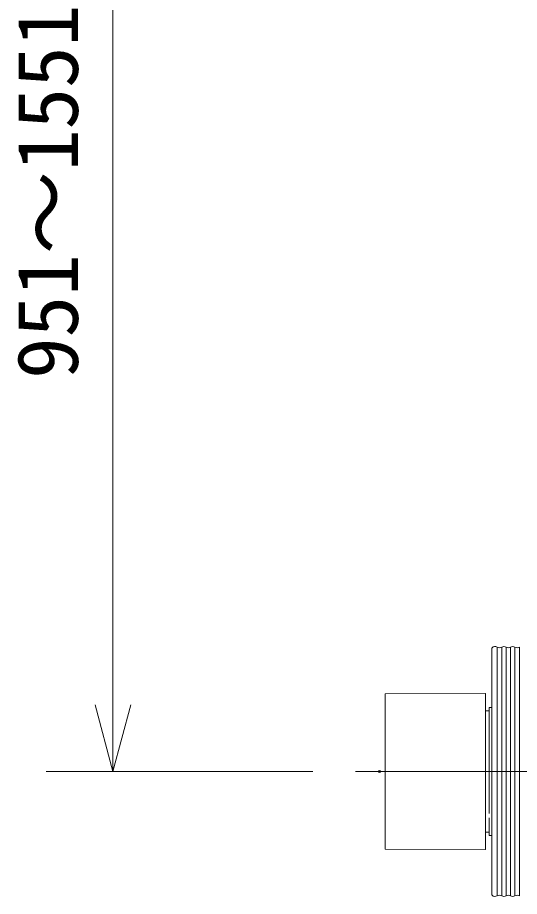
# Model space of a CAD drawing. Units: millimetres, scale not verified. Extents: x -63 to 62, y -56 to 57.
# Drawn here: x 3.99 to 19.05, y 3.78 to 30.16 of the extents above; entities that cross this region are included whole.
import ezdxf
from ezdxf.enums import TextEntityAlignment as Align

# ---------------------------------------------------------------- set-up
doc = ezdxf.new("R2010")
doc.units = ezdxf.units.MM
doc.header["$LTSCALE"] = 0.125
doc.header["$PDMODE"] = 32
doc.header["$PDSIZE"] = 0.0625
doc.linetypes.add('USER2', pattern=[8, 5, -1, 1, -1])
for name, color, linetype, lineweight in [('0-0_0', 7, 'Continuous', 18), ('0-4_GAIKEI', 1, 'Continuous', 18), ('0-5_SUNPO', 7, 'Continuous', 18)]:
    doc.layers.add(name, color=color, linetype=linetype, lineweight=lineweight)
doc.layers.add('0-1_DEFPOINTS', color=7, linetype='Continuous')
doc.styles.add('ＭＳ ゴシック', font='')
doc.styles.get('ＭＳ ゴシック').set_extended_font_data('MS Gothic')

# ---------------------------------------------------------------- blocks, each defined once
blk = doc.blocks.new('_OPEN30')
at = {"layer": '0-0_0'}
blk.add_line((0, 0), (-1, 0), dxfattribs=at)
blk.add_lwpolyline([(-1, 0.26795), (0, 0), (-1, -0.26795)], dxfattribs=at)
blk = doc.blocks.new('D7')
at = {"layer": '0-1_DEFPOINTS'}
blk.add_point((9.4209, 11.6119), dxfattribs=at)
at = {"layer": '0-5_SUNPO'}
for p, q in [((1.421, 13.6119), (1.421, 44.4286)), ((7.4209, 11.6119), (-0.579, 11.6119))]:
    blk.add_line(p, q, dxfattribs=at)
at = {"layer": '0-5_SUNPO', "xscale": 2, "yscale": 2, "rotation": 270}
blk.add_blockref('_OPEN30', (1.421, 11.6119), dxfattribs=at)
at = {"layer": '0-5_SUNPO', "style": 'ＭＳ ゴシック'}
blk.add_text('951～1551', height=1.833, rotation=90, dxfattribs=at).set_placement((0.921, 23.3953), align=Align.BOTTOM_LEFT)

msp = doc.modelspace()

# ---------------------------------------------------------------- linework, layer by layer
at = {"layer": '0-4_GAIKEI', "color": 7}
for p, q in [((18.2179, 11.2246), (18.2179, 3.8306)), ((18.3827, 3.7951), (18.3827, 11.2601)), ((18.5156, 3.7951), (18.5156, 11.2601)), ((18.6485, 3.7951), (18.6485, 11.2601)), ((18.7815, 3.7951), (18.7815, 11.2601)), ((18.9144, 3.7951), (18.9144, 11.2601)), ((19.0473, 3.7951), (19.0473, 11.2601)), ((18.0215, 9.8651), (15.0179, 9.8551)), ((15.0179, 9.8551), (15.0179, 5.2001)), ((18.0315, 9.8551), (18.0315, 5.2001)), ((20.2642, 7.5276), (14.1304, 7.5276)), ((18.0215, 5.1901), (15.0179, 5.2001)), ((18.0315, 5.2001), (18.0215, 5.1901))]:
    msp.add_line(p, q, dxfattribs=at)
at = {"layer": '0-4_GAIKEI'}
for p, q in [((18.0315, 9.8551), (18.0215, 9.8651)), ((18.0315, 9.3526), (18.1379, 9.3526)), ((18.1379, 9.4426), (18.1479, 9.4526)), ((18.1379, 9.4426), (18.1379, 6.2697)), ((18.2179, 9.4526), (18.1479, 9.4526)), ((18.1379, 6.1404), (18.1379, 5.6126)), ((18.0315, 5.7026), (18.1379, 5.7026)), ((18.1379, 5.6126), (18.1479, 5.6026)), ((18.2179, 5.6026), (18.1479, 5.6026))]:
    msp.add_line(p, q, dxfattribs=at)
at = {"layer": '0-4_GAIKEI', "color": 7, "linetype": 'USER2'}
msp.add_line((14.1438, 7.5276), (20.5825, 7.5276), dxfattribs=at)
at = {"layer": '0-4_GAIKEI', "color": 7}
for centre, radius, start, end in [((18.2429, 11.2246), 0.025, 131.81554, 180), ((18.3162, 11.1427), 0.1349, 60.49646, 131.81554), ((18.4491, 11.3776), 0.1349, 240.49646, 299.50354), ((18.5821, 11.1427), 0.1349, 60.49646, 119.50354), ((18.715, 11.3776), 0.1349, 240.49646, 299.50354), ((18.8479, 11.1427), 0.1349, 60.49646, 119.50354), ((18.9808, 11.3776), 0.1349, 240.49646, 299.50354), ((18.2429, 3.8306), 0.025, 180, 228.18446), ((18.3162, 3.9126), 0.1349, 228.18446, 299.50354), ((18.4491, 3.6777), 0.1349, 60.49646, 119.50354), ((18.5821, 3.9126), 0.1349, 240.49646, 299.50354), ((18.715, 3.6777), 0.1349, 60.49646, 119.50354), ((18.8479, 3.9126), 0.1349, 240.49646, 299.50354), ((18.9808, 3.6777), 0.1349, 60.49646, 119.50354)]:
    msp.add_arc(centre, radius, start, end, dxfattribs=at)

# ---------------------------------------------------------------- block references
at = {"layer": '0-5_SUNPO'}
msp.add_blockref('D7', (5.4302, -4.0843), dxfattribs=at)

doc.saveas('drawing.dxf')
